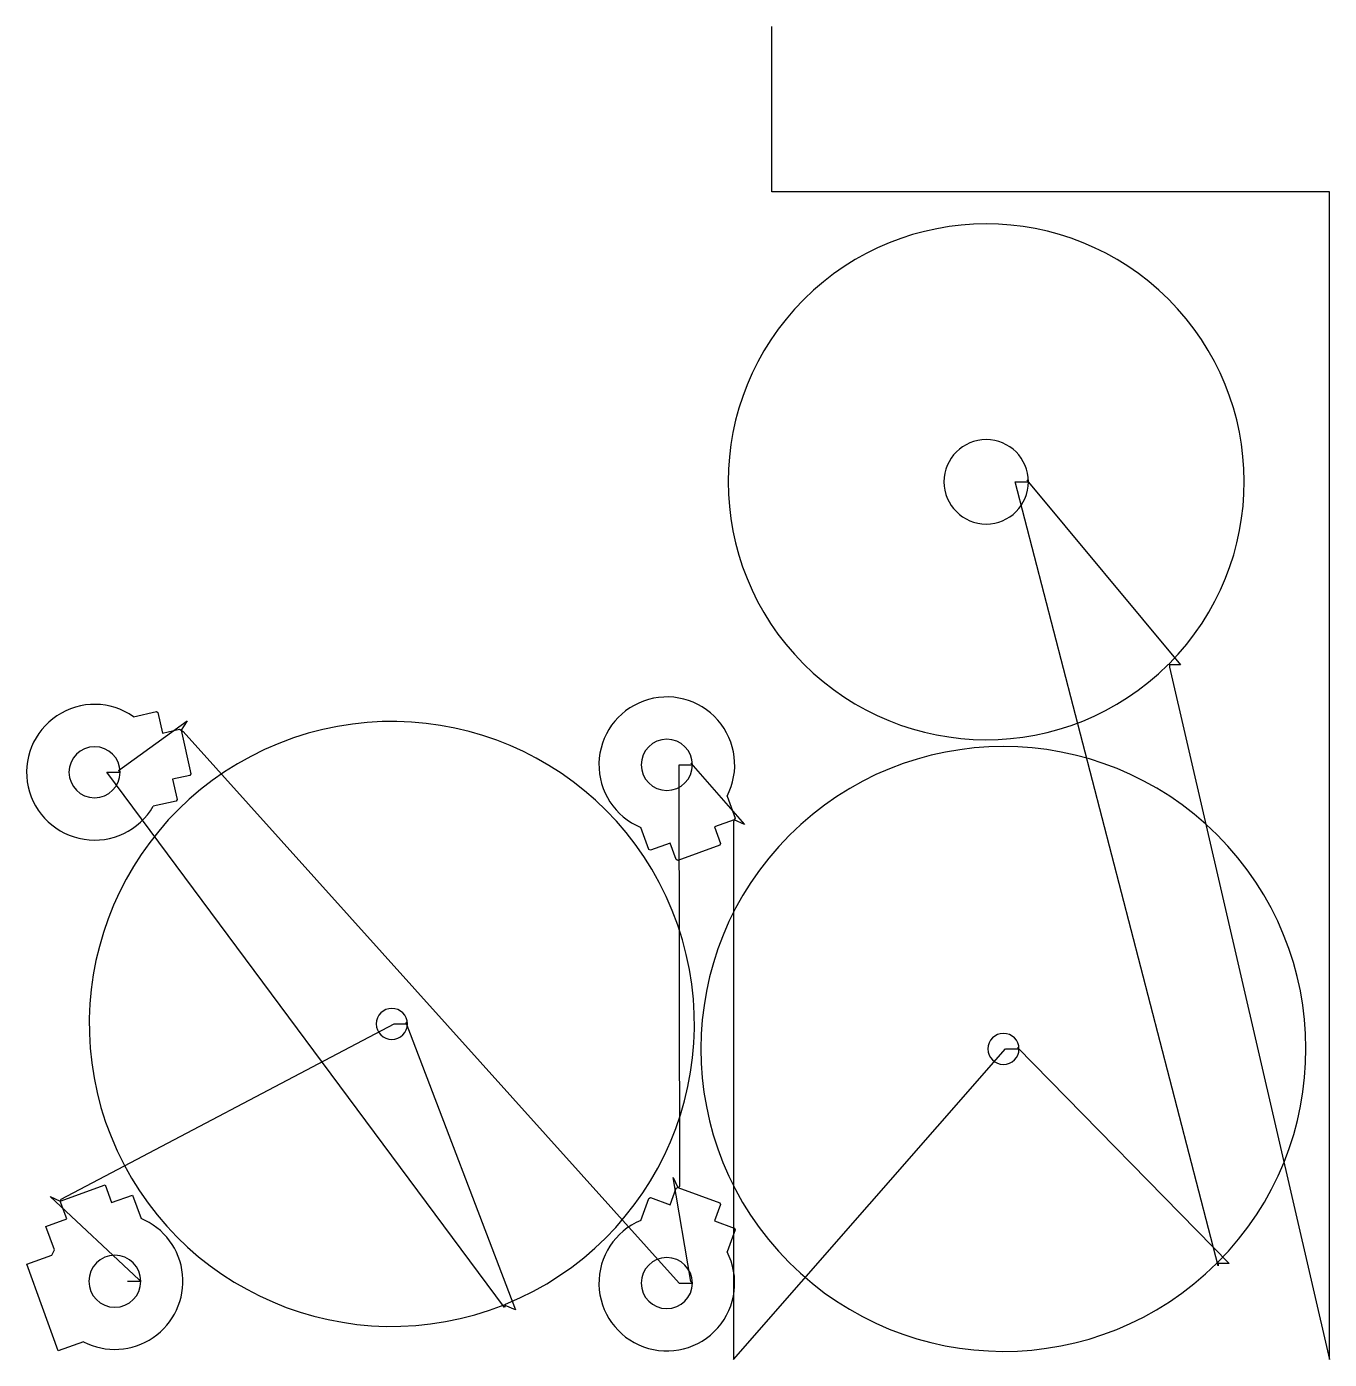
# Model space of a CAD drawing. Header units: metres. Extents: x 19 to 2950, y 0 to 3000.
import ezdxf

# ---------------------------------------------------------------- set-up
doc = ezdxf.new("R2010")
doc.units = ezdxf.units.M

msp = doc.modelspace()

# ---------------------------------------------------------------- linework, layer by layer
at = {"layer": 'TOOL_0'}
for p, q in [((1695.874, 2999.002), (1695.874, 3000.002)), ((1695.874, 2628.29), (1695.874, 2999.002)), ((2950.111, 2628.29), (1695.874, 2628.29)), ((2950.111, 1.002), (2950.111, 2628.29)), ((2699.997, 210.522), (2242.989, 1975.413)), ((2242.989, 1975.413), (2272.989, 1975.413)), ((2272.989, 1975.413), (2269.453, 1978.949)), ((2269.453, 1978.949), (2615.299, 1563.099)), ((2590.299, 1563.099), (2587.4, 1563.877)), ((2589.519, 1565.997), (2590.299, 1563.1)), ((2590.299, 1563.1), (2590.299, 1558.1)), ((2615.299, 1563.099), (2590.299, 1563.099)), ((2590.299, 1558.1), (2950.111, 0.002)), ((259.359, 1446.705), (310.864, 1458.052)), ((310.864, 1458.052), (314.367, 1455.814)), ((314.367, 1455.814), (324.492, 1409.855)), ((225.602, 1325.191), (380.089, 1437.196)), ((324.492, 1409.855), (363.126, 1418.366)), ((363.126, 1418.366), (366.629, 1416.128)), ((380.089, 1437.196), (366.629, 1416.129)), ((366.629, 1416.129), (388.277, 1317.864)), ((366.629, 1416.128), (370.842, 1413.436)), ((370.842, 1413.436), (1486.806, 171.691)), ((1093.867, 116.574), (199.138, 1321.655)), ((199.138, 1321.655), (229.138, 1321.655)), ((229.138, 1321.655), (225.602, 1325.191)), ((1488.643, 389.052), (1486.863, 1338.316)), ((1486.863, 1338.316), (1516.863, 1338.316)), ((1516.863, 1338.316), (1513.327, 1341.852)), ((1513.327, 1341.852), (1633.826, 1203.956)), ((386.039, 1314.361), (347.405, 1305.85)), ((347.405, 1305.85), (357.53, 1259.891)), ((388.277, 1317.864), (386.039, 1314.361)), ((1594.886, 1267.849), (1612.924, 1218.289)), ((355.292, 1256.388), (303.786, 1245.041)), ((357.53, 1259.891), (355.292, 1256.388)), ((1611.168, 1214.522), (1566.945, 1198.426)), ((1611.167, 1214.522), (1609.054, 1209.99)), ((1609.054, 1209.99), (1609.054, 0.001)), ((1612.924, 1218.289), (1611.167, 1214.522)), ((1633.826, 1203.956), (1611.168, 1214.522)), ((1418.878, 1147.662), (1400.84, 1197.222)), ((1566.945, 1198.426), (1580.476, 1161.251)), ((1422.645, 1145.905), (1418.878, 1147.662)), ((1466.868, 1162.001), (1422.645, 1145.905)), ((1480.399, 1124.826), (1466.868, 1162.001)), ((1578.719, 1157.484), (1484.166, 1123.069)), ((1580.476, 1161.251), (1578.719, 1157.484)), ((1484.166, 1123.069), (1480.399, 1124.826)), ((96.612, 360.441), (845.52, 755.038)), ((845.52, 755.038), (875.52, 755.038)), ((875.52, 755.038), (871.984, 758.574)), ((871.984, 758.574), (1118.829, 111.382)), ((1609.054, 0.001), (2221.8, 698.726)), ((2221.8, 698.726), (2251.8, 698.726)), ((2251.8, 698.726), (2248.264, 702.262)), ((2248.264, 702.262), (2724.997, 215.523)), ((94.498, 355.91), (195.515, 392.677)), ((195.515, 392.677), (210.051, 352.74)), ((1513.27, 175.227), (1473.544, 409.597)), ((1473.544, 409.597), (1484.11, 386.939)), ((272.222, 179.319), (71.84, 366.475)), ((71.84, 366.475), (94.498, 355.91)), ((94.499, 355.909), (96.612, 360.441)), ((210.051, 352.74), (257.036, 369.841)), ((257.036, 369.841), (276.176, 317.255)), ((1400.785, 312.786), (1418.823, 362.346)), ((1418.823, 362.346), (1422.59, 364.103)), ((1422.59, 364.103), (1466.813, 348.007)), ((1466.813, 348.007), (1480.344, 385.182)), ((1480.344, 385.182), (1484.111, 386.939)), ((1484.11, 386.939), (1578.663, 352.524)), ((1484.111, 386.939), (1488.643, 389.052)), ((109.035, 315.972), (94.499, 355.909)), ((1580.42, 348.757), (1566.889, 311.582)), ((1578.663, 352.524), (1580.42, 348.757)), ((62.05, 298.871), (109.035, 315.972)), ((1566.889, 311.582), (1611.112, 295.486)), ((81.196, 246.268), (62.05, 298.871)), ((1612.869, 291.719), (1594.831, 242.159)), ((1611.112, 295.486), (1612.869, 291.719)), ((75.805, 234.706), (81.196, 246.268)), ((18.973, 214.021), (75.805, 234.706)), ((89.942, 19.035), (18.973, 214.021)), ((2699.997, 215.523), (2697.098, 216.301)), ((2699.217, 218.419), (2699.997, 215.522)), ((2724.997, 215.523), (2699.997, 215.523)), ((2699.997, 215.522), (2699.997, 210.522)), ((245.758, 175.783), (275.758, 175.783)), ((275.758, 175.783), (272.222, 179.319)), ((1486.806, 171.691), (1516.806, 171.691)), ((1516.806, 171.691), (1513.27, 175.227)), ((1095.826, 121.175), (1093.463, 123.026)), ((1095.826, 121.174), (1093.867, 116.574)), ((1096.243, 124.145), (1095.826, 121.174)), ((1118.829, 111.382), (1095.826, 121.175)), ((146.757, 39.713), (89.942, 19.035)), ((2950.111, 0.002), (2950.111, 1.002)), ((2950.111, 1.002), (2950.111, 0.002)), ((2950.111, 0.002), (2950.111, 1.002))]:
    msp.add_line(p, q, dxfattribs=at)
for centre, radius, start, end in [((2177.988, 1975.414), 580.5, 315.14754, 134.999651), ((2177.989, 1975.414), 580.5, 134.999721, 314.851622), ((2177.989, 1975.413), 95, 0, 180), ((2177.989, 1975.413), 95, 180, 0), ((171.638, 1321.654), 152.75, 54.951039, 192.423515), ((1459.362, 1338.317), 152.75, 109.999803, 247.472783), ((1459.362, 1338.317), 152.75, 332.527059, 109.999803), ((840.519, 755.038), 680.75, 292.064512, 111.938696), ((840.519, 755.038), 680.749, 111.938696, 291.812287), ((1459.363, 1338.316), 57.5, 0, 180), ((171.638, 1321.655), 57.5, 0, 180), ((2216.799, 698.726), 680.749, 315.125634, 134.999702), ((171.638, 1321.655), 57.5, 180, 0), ((1459.363, 1338.316), 57.5, 180, 0), ((171.639, 1321.654), 152.749, 192.423435, 329.896734), ((2216.799, 698.726), 680.75, 134.999702, 314.873473), ((840.52, 755.038), 35, 0, 180), ((840.52, 755.038), 35, 180, 0), ((2216.8, 698.726), 35, 0, 180), ((2216.8, 698.726), 35, 180, 0), ((217.259, 175.783), 153.25, 242.609954, 67.390373), ((1459.307, 171.691), 152.75, 112.527217, 249.999845), ((1459.307, 171.691), 152.75, 249.999845, 27.472941), ((217.258, 175.783), 58.5, 0, 180), ((1459.306, 171.691), 57.5, 0, 180), ((217.258, 175.783), 58.5, 180, 0), ((1459.306, 171.691), 57.5, 180, 0)]:
    msp.add_arc(centre, radius, start, end, dxfattribs=at)

doc.saveas('drawing.dxf')
